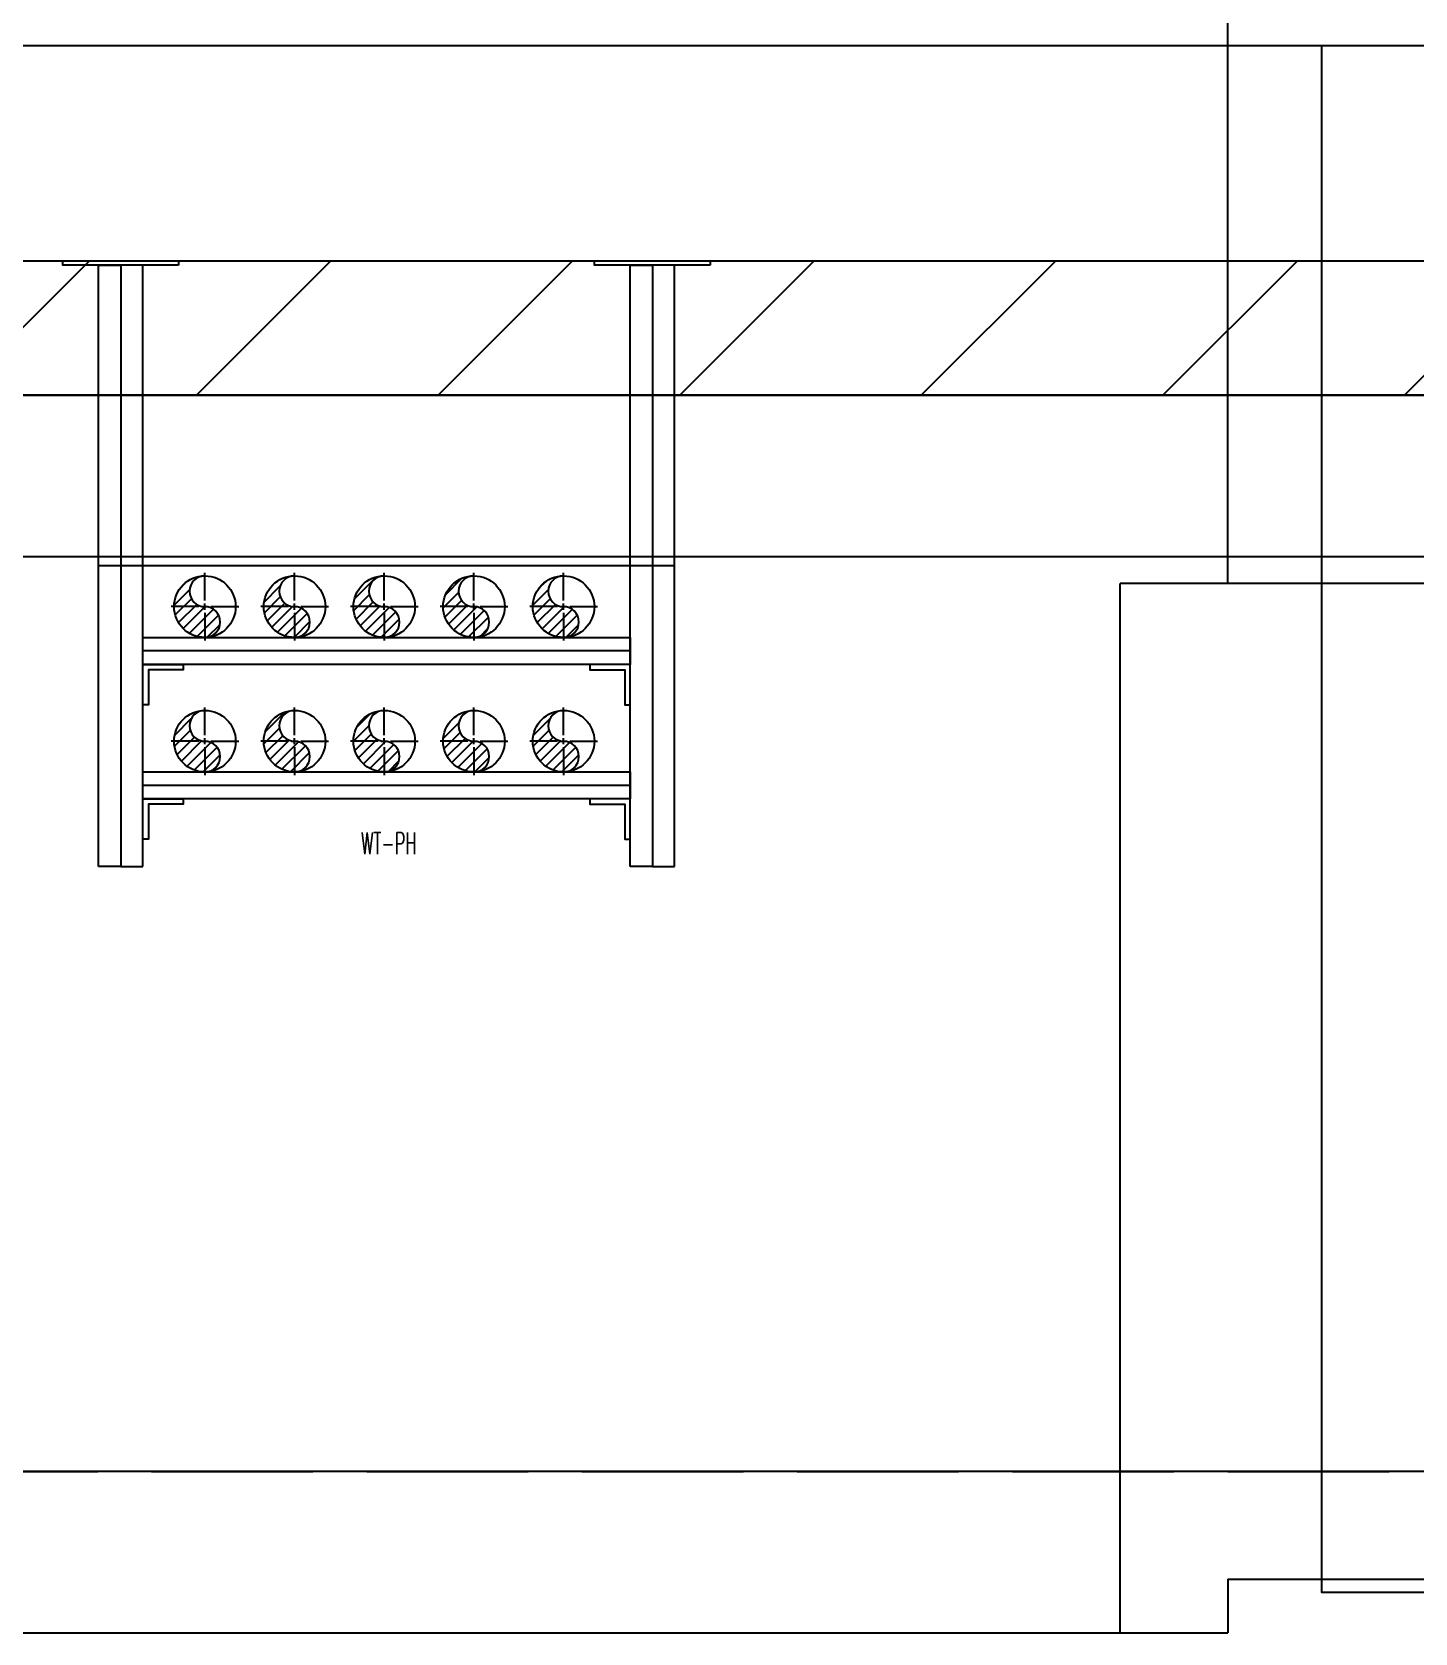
# Model space of a CAD drawing. Extents: x -3080 to 28500, y -1326 to 31609.
# Drawn here: x 9102.8 to 9359.8, y 26290.8 to 26588.3 of the extents above; entities that cross this region are included whole.
import ezdxf
from ezdxf.xclip import XClip

# ---------------------------------------------------------------- set-up
doc = ezdxf.new("R2010")
doc.units = 0
doc.header["$LTSCALE"] = 100
doc.header["$XCLIPFRAME"] = 2
doc.linetypes.add('188K-SM-07-F10-MECH-CR PIPE-Y2257103$0$X-S-FAB_SL ALL$0$HIDDEN', pattern=[0.4, 0.3, -0.1])
for name, color, linetype in [('0-xref', 8, 'Continuous'), ('188K-SM-07-F10-MECH-CR PIPE-Y2257103$0$0-FIRE', 1, 'Continuous'), ('188K-SM-07-F10-MECH-CR PIPE-Y2257103$0$0-hookupzoom', 4, 'Continuous'), ('188K-SM-07-F10-MECH-CR PIPE-Y2257103$0$0-txt', 3, 'Continuous'), ('188K-SM-07-F10-MECH-CR PIPE-Y2257103$0$0-WWT', 44, 'Continuous'), ('188K-SM-07-F10-MECH-CR PIPE-Y2257103$0$00_DCC', 7, 'Continuous'), ('188K-SM-07-F10-MECH-CR PIPE-Y2257103$0$SH-LINE-130', 2, 'Continuous'), ('188K-SM-07-F10-MECH-CR PIPE-Y2257103$0$X-S-FAB_SL ALL$0$ASP_1', 1, 'Continuous'), ('188K-SM-07-F10-MECH-CR PIPE-Y2257103$0$X-S-FAB_SL ALL$0$ASP_8', 8, 'Continuous'), ('188K-SM-07-F10-MECH-CR PIPE-Y2257103$0$X-S-FAB_SL ALL$0$BEAM-S', 2, 'Continuous'), ('188K-SM-07-F10-MECH-CR PIPE-Y2257103$0$X-S-FAB_SL ALL$0$HID', 5, '188K-SM-07-F10-MECH-CR PIPE-Y2257103$0$X-S-FAB_SL ALL$0$HIDDEN')]:
    doc.layers.add(name, color=color, linetype=linetype)
doc.styles.add('188K-SM-07-F10-MECH-CR PIPE-Y2257103$0$AP6A-SM-08-FNN-300-A(18)-BAY$0$15P6-SM-08-FNN-100-A(D)-UIS-TCM$0$aa-txt', font='simplex.shx', dxfattribs={"width": 0.8, "bigfont": 'CHINA.shx'})
doc.styles.add('188K-SM-07-F10-MECH-CR PIPE-Y2257103$0$TXT', font='txt.shx', dxfattribs={"width": 0.55, "bigfont": 'chineset.shx'})

# ---------------------------------------------------------------- blocks, each defined once
blk = doc.blocks.new('*U1541')
at = {"color": 241}
blk.add_lwpolyline([(17.5, 50), (-17.5, 50), (-17.5, 337.5), (17.5, 337.5)], close=True, dxfattribs=at)
blk = doc.blocks.new('188K-SM-07-F10-MECH-CR PIPE-Y2257103$0$X-S-FAB_SL ALL')
at = {"color": 241}
for p, q in [((-2628.521, -72748.977), (19076.479, -72748.977)), ((-2628.521, -72788.977), (19076.479, -72788.977))]:
    blk.add_line(p, q, dxfattribs=at)
at = {"layer": '188K-SM-07-F10-MECH-CR PIPE-Y2257103$0$X-S-FAB_SL ALL$0$ASP_1'}
for p, q in [((4851.479, -73033.977), (6596.479, -73033.977)), ((4851.479, -73033.977), (4851.479, -73043.977)), ((-2628.521, -73043.977), (4851.479, -73043.977))]:
    blk.add_line(p, q, dxfattribs=at)
at = {"layer": '188K-SM-07-F10-MECH-CR PIPE-Y2257103$0$X-S-FAB_SL ALL$0$ASP_8'}
for p, q in [((4851.479, -72848.977), (4851.479, -71981.477)), ((4831.479, -73043.977), (4831.479, -72848.977)), ((4941.479, -72848.977), (4831.479, -72848.977))]:
    blk.add_line(p, q, dxfattribs=at)
at = {"layer": '188K-SM-07-F10-MECH-CR PIPE-Y2257103$0$X-S-FAB_SL ALL$0$HID'}
blk.add_line((-2628.521, -73013.977), (19076.479, -73013.977), dxfattribs=at)
at = {"layer": '188K-SM-07-F10-MECH-CR PIPE-Y2257103$0$X-S-FAB_SL ALL$0$BEAM-S'}
blk.add_blockref('*U1541', (4886.479, -73086.477), dxfattribs=at)
blk = doc.blocks.new('*U258')
h = blk.add_hatch()
h.set_pattern_fill('ANSI31', color=1, scale=11.43, style=0)
h.set_pattern_definition([(45, (0, 0), (-1.01028, 1.01028), [])])
h.paths.add_polyline_path([(0, 5.72, 0.414214), (-5.72, 0, 0.414214), (0, -5.72, 1), (0, 0, -1)])
at = {"color": 1}
for p, q in [((0, 1.14), (0, 6.29)), ((-1.14, 0), (-6.29, 0)), ((-0.57, 0), (0.57, 0)), ((0, -0.57), (0, 0.57)), ((1.14, 0), (6.29, 0)), ((0, -1.14), (0, -6.29))]:
    blk.add_line(p, q, dxfattribs=at)
blk.add_circle((0, 0), 5.72)
for centre, start, end in [((0, 2.86), 90, 270), ((0, -2.86), 270, 90)]:
    blk.add_arc(centre, 2.86, start, end, dxfattribs=at)
at = {"style": '188K-SM-07-F10-MECH-CR PIPE-Y2257103$0$AP6A-SM-08-FNN-300-A(18)-BAY$0$15P6-SM-08-FNN-100-A(D)-UIS-TCM$0$aa-txt', "width": 0.8, "flags": 1}
blk.add_attdef('高度(cm)', (0.02, 0.14), '', height=0.2, dxfattribs=at)
blk = doc.blocks.new('188K-SM-07-F10-MECH-CR PIPE-Y2257103$0$RDA111')
at = {"layer": '188K-SM-07-F10-MECH-CR PIPE-Y2257103$0$SH-LINE-130', "ltscale": 0.1}
for p, q in [((13233.82, -72861.48), (13143.28, -72861.48)), ((13233.82, -72886.48), (13143.28, -72886.48))]:
    blk.add_line(p, q, dxfattribs=at)
for points in [[(13149.9, -72789.78), (13128.4, -72789.78), (13128.4, -72788.98), (13149.9, -72788.98)], [(13248.7, -72789.78), (13227.2, -72789.78), (13227.2, -72788.98), (13248.7, -72788.98)], [(13135.02, -72901.53), (13135.02, -72789.78), (13139.15, -72789.78), (13139.15, -72901.53)], [(13143.28, -72901.53), (13143.28, -72789.78), (13139.15, -72789.78), (13139.15, -72901.53)], [(13233.82, -72901.53), (13233.82, -72789.78), (13237.95, -72789.78), (13237.95, -72901.53)], [(13242.08, -72901.53), (13242.08, -72789.78), (13237.95, -72789.78), (13237.95, -72901.53)], [(13233.82, -72863.98), (13143.28, -72863.98), (13143.28, -72858.98), (13233.82, -72858.98)], [(13143.28, -72863.98), (13150.78, -72863.98), (13150.78, -72864.98), (13144.28, -72864.98), (13144.28, -72871.48), (13143.28, -72871.48)], [(13233.82, -72863.98), (13226.32, -72863.98), (13226.32, -72864.98), (13232.82, -72864.98), (13232.82, -72871.48), (13233.82, -72871.48)], [(13233.82, -72888.98), (13143.28, -72888.98), (13143.28, -72883.98), (13233.82, -72883.98)], [(13143.28, -72888.98), (13150.78, -72888.98), (13150.78, -72889.98), (13144.28, -72889.98), (13144.28, -72896.48), (13143.28, -72896.48)], [(13233.82, -72888.98), (13226.32, -72888.98), (13226.32, -72889.98), (13232.82, -72889.98), (13232.82, -72896.48), (13233.82, -72896.48)]]:
    blk.add_lwpolyline(points, close=True, dxfattribs=at)
at = {"layer": '188K-SM-07-F10-MECH-CR PIPE-Y2257103$0$0-WWT'}
for p in [(13154.78, -72853.26), (13171.45, -72853.26), (13188.11, -72853.26), (13204.78, -72853.26), (13221.44, -72853.26), (13154.78, -72878.26), (13171.45, -72878.26), (13188.11, -72878.26), (13204.78, -72878.26), (13221.44, -72878.26)]:
    blk.add_blockref('*U258', p, dxfattribs=at)
at = {"layer": '188K-SM-07-F10-MECH-CR PIPE-Y2257103$0$0-txt', "style": '188K-SM-07-F10-MECH-CR PIPE-Y2257103$0$TXT', "width": 0.55}
blk.add_text('WT-PH', height=4, dxfattribs=at).set_placement((13183.83, -72899.23))
blk = doc.blocks.new('188K-SM-07-F10-MECH-CR PIPE-Y2257103')
at = {"layer": '188K-SM-07-F10-MECH-CR PIPE-Y2257103$0$0-FIRE'}
h = blk.add_hatch(dxfattribs=at)
h.set_pattern_fill('ANSI31', color=256, scale=10)
h.set_pattern_definition([(45, (0, 99332.263), (-22.45064, 22.45064), [])])
h.paths.add_polyline_path([(23550, 26520.786), (1845, 26520.786), (1845, 26545.786), (23550, 26545.786)])
blk.add_line((23502.5, 26320.786), (1845, 26320.786))
blk.add_lwpolyline([(23550, 26520.786), (1845, 26520.786), (1845, 26545.786), (23550, 26545.786)], close=True, dxfattribs=at)
at = {"layer": '188K-SM-07-F10-MECH-CR PIPE-Y2257103$0$0-hookupzoom'}
blk.add_lwpolyline([(23550, 26490.786), (1845, 26490.786), (1845, 26520.786), (23550, 26520.786)], close=True, dxfattribs=at)
ref = blk.add_blockref('188K-SM-07-F10-MECH-CR PIPE-Y2257103$0$X-S-FAB_SL ALL', (4473.521, 99334.763))
XClip(ref).set_block_clipping_path([(-7553.4648570136, -75341.9369645483), (24026.2025623869, -67725.7696244382)])
at = {"layer": '188K-SM-07-F10-MECH-CR PIPE-Y2257103$0$00_DCC', "ltscale": 1000}
blk.add_line((9222.221, 26489.111), (9115.156, 26489.111), dxfattribs=at)
blk.add_blockref('188K-SM-07-F10-MECH-CR PIPE-Y2257103$0$RDA111', (-4019.863, 99334.763))

msp = doc.modelspace()

# ---------------------------------------------------------------- block references
at = {"layer": '0-xref'}
msp.add_blockref('188K-SM-07-F10-MECH-CR PIPE-Y2257103', (0, 0), dxfattribs=at)

doc.saveas('drawing.dxf')
